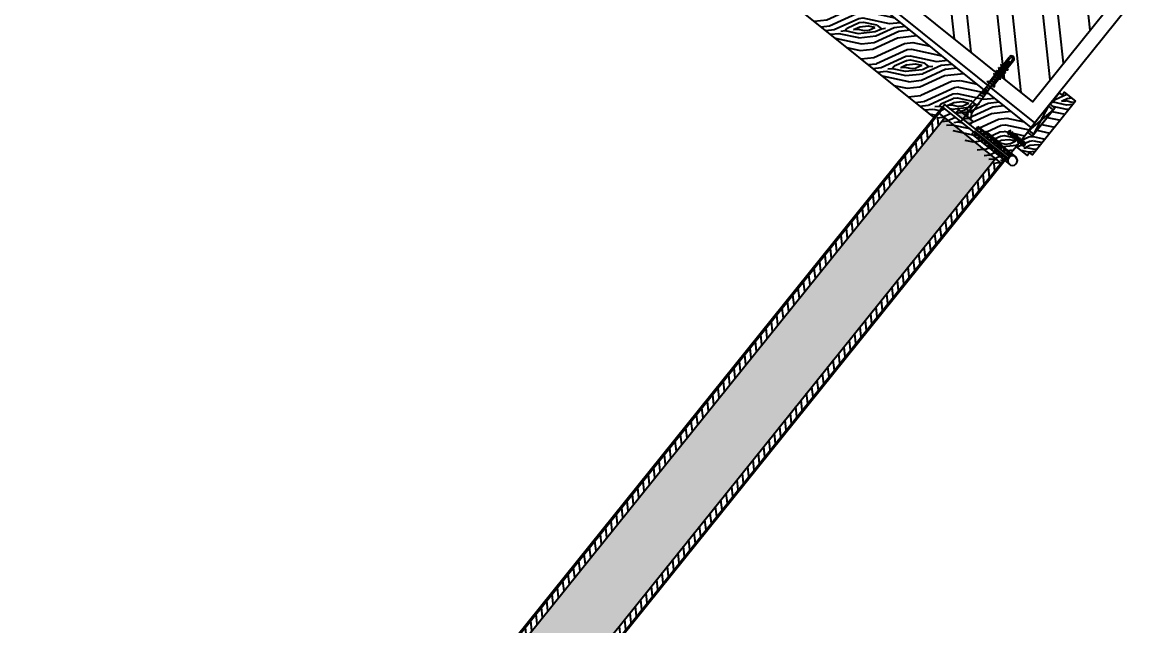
# Model space of a CAD drawing. Extents: x 83 to 143.2, y -2.6 to 70.8.
# Drawn here: x 117.706 to 118.628, y 42.418 to 42.918 of the extents above; entities that cross this region are included whole.
import ezdxf

# ---------------------------------------------------------------- set-up
doc = ezdxf.new("R2010")
doc.units = 0
doc.header["$MEASUREMENT"] = 0
doc.header["$PDMODE"] = 3
doc.header["$PDSIZE"] = 0.3
doc.layers.get('0').update_dxf_attribs({"linetype": 'CONTINUOUS'})
doc.layers.get('DEFPOINTS').update_dxf_attribs({"linetype": 'CONTINUOUS'})
for name, color, linetype in [('00CONDAS-SERRUR', 3, 'CONTINUOUS'), ('00CONDAS-WOOD', 2, 'CONTINUOUS'), ('a-dim', 3, 'CONTINUOUS'), ('A-FLOR-LEVL', 221, 'CONTINUOUS'), ('A-HATCH-CONC', 8, 'CONTINUOUS'), ('A-HATCH-WALL', 8, 'CONTINUOUS'), ('A-PLASTER', 8, 'CONTINUOUS'), ('A-WALL', 4, 'CONTINUOUS'), ('HA', 8, 'CONTINUOUS'), ('SERRUR', 3, 'CONTINUOUS'), ('SHADE30', 30, 'CONTINUOUS')]:
    doc.layers.add(name, color=color, linetype=linetype)
doc.styles.add('A100-STEXT', font='ARIAL.TTF', dxfattribs={"height": 0.25})
doc.dimstyles.new('A100-DIM', dxfattribs={"dimtxt": 0.25, "dimasz": 0.2, "dimexe": 0.1, "dimexo": 0.3, "dimgap": 0.1, "dimtad": 1, "dimlfac": 100, "dimrnd": 0.5, "dimdsep": 46, "dimtxsty": 'A100-STEXT', "dimblk1": 'OBLIQUE', "dimblk2": 'OBLIQUE', "dimsah": 1, "dimcen": -0.05, "dimdle": 0.1, "dimclrd": 15, "dimclre": 15, "dimclrt": 256, "dimadec": 0, "dimazin": 0, "dimtfac": 0.28, "dimtix": 1, "dimtmove": 2, "dimatfit": 3, "dimldrblk": 'OBLIQUE', "dimfxl": 0, "dimtolj": 1, "dimarcsym": 0})

# ---------------------------------------------------------------- blocks, each defined once
blk = doc.blocks.new('_OBLIQUE')
at = {"color": 0, "linetype": 'ByBlock'}
blk.add_line((-0.5, -0.5), (0.5, 0.5), dxfattribs=at)
blk = doc.blocks.new('*D48')
at = {"layer": 'a-dim', "color": 15, "lineweight": -2}
for p, q in [((114.70105, 42.21794), (117.58383, 45.80257)), ((117.56894, 45.68622), (117.44323, 45.78732)), ((114.81151, 42.25743), (114.6858, 42.35853))]:
    blk.add_line(p, q, dxfattribs=at)
at = {"layer": 'DEFPOINTS', "color": 0}
for p in [(117.52116, 45.72465), (117.80272, 45.49821), (115.04529, 42.06943)]:
    blk.add_point(p, dxfattribs=at)
at = {"layer": 'a-dim', "color": 15, "lineweight": -2, "xscale": 0.2, "yscale": 0.2, "zscale": 0.2}
for p, rotation in [((117.52116, 45.72465), 51.19370936958021), ((114.76372, 42.29586), 231.1937093695802)]:
    blk.add_blockref('_OBLIQUE', p, dxfattribs=dict(at, rotation=rotation))
at = {"layer": 'a-dim', "insert": (115.96505, 44.15292), "char_height": 0.25, "attachment_point": 5, "rotation": 51.19371, "style": 'A100-STEXT'}
blk.add_mtext('\\A1;440', dxfattribs=at)
blk = doc.blocks.new('HING-PL-35')
at = {"layer": 'HA'}
h = blk.add_hatch(dxfattribs=at)
h.set_pattern_fill('NET', color=256, scale=0.02, angle=135, style=0)
h.set_pattern_definition([(135, (34.9200213, -8302.3462178), (-0.001767766953, -0.001767766953), []), (225, (34.9200213, -8302.3462178), (0.001767766953, -0.001767766953), [])])
h.paths.add_polyline_path([(0.003, 0.005, -0.341999), (0, 0.00113), (0, 0), (0.003, 0)])
h.paths.add_polyline_path([(-0.002, 0.00113, -0.341999), (-0.005, 0.005), (-0.005, 0), (-0.002, 0)])
h.paths.add_polyline_path([(-0.002, 0), (-0.005, 0), (-0.005, -0.001), (-0.002, -0.001)])
h.paths.add_polyline_path([(-0.002, -0.001), (-0.005, -0.001), (-0.005, -0.035), (-0.002, -0.035)])
h.paths.add_polyline_path([(0.003, 0), (0, 0), (0, -0.01091, -0.008633), (0.003, -0.0092)])
h.paths.add_polyline_path([(0.003, -0.0092, 0.008633), (0, -0.01091), (0, -0.02124, -0.015099), (0.003, -0.01881)])
h.paths.add_polyline_path([(0.003, -0.01881, 0.015099), (0, -0.02124), (0, -0.03447, -0.016745), (0.003, -0.03128)])
h.paths.add_polyline_path([(0.003, -0.03128, 0.016745), (0, -0.03447), (0, -0.035), (0.003, -0.035)])
at = {"layer": 'SERRUR'}
for p, q in [((-0.005, -0.035), (-0.005, 0.005)), ((-0.002, -0.035), (-0.002, 0.00113)), ((0, -0.035), (0, 0.00113)), ((0.003, -0.035), (0.003, 0.005)), ((-0.005, -0.035), (-0.002, -0.035)), ((0, -0.035), (0.003, -0.035))]:
    blk.add_line(p, q, dxfattribs=at)
blk.add_circle((-0.001, 0.005), 0.004, dxfattribs=at)
blk = doc.blocks.new('VICE')
at = {"layer": '00CONDAS-SERRUR'}
for p, q in [((-0.0582, 0.0033), (-0.0937, 0.0033)), ((-0.0582, 0.0033), (-0.0937, 0.0033)), ((-0.0582, 0.0018), (-0.0937, 0.0018)), ((-0.0582, 0.0018), (-0.0937, 0.0018)), ((-0.0903, 0), (-0.0164, 0.0039)), ((-0.0903, 0), (-0.0164, 0.0039)), ((-0.0903, 0), (-0.0164, -0.0039)), ((-0.0855, 0.0004), (-0.0851, -0.0005)), ((-0.0826, 0.0006), (-0.0822, -0.0006)), ((-0.0814, 0.005), (-0.0817, 0.0048)), ((-0.0814, 0.005), (-0.0817, 0.0048)), ((-0.0817, 0.0048), (-0.0812, 0.0033)), ((-0.0817, 0.0048), (-0.0812, 0.0033)), ((-0.0814, 0.005), (-0.0814, 0.005)), ((-0.0799, 0.0033), (-0.0814, 0.005)), ((-0.0799, 0.0033), (-0.0814, 0.005)), ((-0.0814, 0.005), (-0.0814, 0.005)), ((-0.0798, 0.0008), (-0.0792, -0.0008)), ((-0.0769, 0.005), (-0.0772, 0.0048)), ((-0.0769, 0.005), (-0.0772, 0.0048)), ((-0.0772, 0.0048), (-0.0768, 0.0033)), ((-0.0772, 0.0048), (-0.0768, 0.0033)), ((-0.077, 0.0009), (-0.0763, -0.001)), ((-0.0755, 0.0033), (-0.0769, 0.005)), ((-0.0769, 0.005), (-0.0769, 0.005)), ((-0.0769, 0.005), (-0.0769, 0.005)), ((-0.0755, 0.0033), (-0.0769, 0.005)), ((-0.0742, 0.0011), (-0.0733, -0.0012)), ((-0.0725, 0.005), (-0.0728, 0.0048)), ((-0.0725, 0.005), (-0.0728, 0.0048)), ((-0.0728, 0.0048), (-0.0724, 0.0033)), ((-0.0728, 0.0048), (-0.0724, 0.0033)), ((-0.0725, 0.005), (-0.0725, 0.005)), ((-0.0711, 0.0033), (-0.0725, 0.005)), ((-0.0711, 0.0033), (-0.0725, 0.005)), ((-0.0725, 0.005), (-0.0725, 0.005)), ((-0.0714, 0.0013), (-0.0704, -0.0013)), ((-0.0685, 0.0014), (-0.0675, -0.0015)), ((-0.0681, 0.005), (-0.0684, 0.0048)), ((-0.0681, 0.005), (-0.0684, 0.0048)), ((-0.0684, 0.0048), (-0.0679, 0.0033)), ((-0.0684, 0.0048), (-0.0679, 0.0033)), ((-0.0681, 0.005), (-0.0681, 0.005)), ((-0.0666, 0.0033), (-0.0681, 0.005)), ((-0.0681, 0.005), (-0.0681, 0.005)), ((-0.0666, 0.0033), (-0.0681, 0.005)), ((-0.0657, 0.0016), (-0.0645, -0.0017)), ((-0.0629, 0.0018), (-0.0616, -0.0019)), ((-0.0601, 0.0019), (-0.0586, -0.002)), ((-0.0573, 0.0021), (-0.0557, -0.0022)), ((-0.0567, 0.0048), (-0.0552, 0.0048)), ((-0.0567, 0.0048), (-0.0552, 0.0048)), ((-0.0543, 0.0023), (-0.0525, -0.0024)), ((-0.0513, 0.0025), (-0.0494, -0.0026)), ((-0.0485, 0.0026), (-0.0465, -0.0027)), ((-0.0457, 0.0028), (-0.0436, -0.0029)), ((-0.0429, 0.003), (-0.0406, -0.0031)), ((-0.04, 0.0031), (-0.0377, -0.0033)), ((-0.0102, 0.0074), (-0.0164, 0.0039)), ((-0.0102, 0.0074), (-0.0164, 0.0039)), ((-0.0102, 0.0074), (-0.0164, 0.0039)), ((-0.0102, 0.0074), (-0.0164, 0.0039)), ((-0.0164, 0.0039), (-0.0164, -0.0039)), ((-0.0164, -0.0039), (-0.0164, 0.0039)), ((-0.0164, 0.0039), (-0.0164, -0.0039)), ((-0.0164, -0.0039), (-0.0164, 0.0039)), ((-0.0102, 0.0012), (-0.0127, 0.0012)), ((-0.0127, 0.0012), (-0.0127, -0.0012)), ((-0.0102, 0.0012), (-0.0127, 0.0012)), ((-0.0127, -0.0012), (-0.0127, 0.0012)), ((-0.0102, 0.0012), (-0.0127, 0.0012)), ((-0.0127, 0.0012), (-0.0127, -0.0012)), ((-0.0102, 0.0012), (-0.0127, 0.0012)), ((-0.0127, -0.0012), (-0.0127, 0.0012)), ((-0.0102, 0.0074), (-0.0102, 0.0012)), ((-0.0102, 0.0012), (-0.0102, 0.0074)), ((-0.0102, 0.0074), (-0.0102, 0.0012)), ((-0.0102, 0.0012), (-0.0102, 0.0074)), ((-0.0582, -0.0018), (-0.0937, -0.0018)), ((-0.0582, -0.0018), (-0.0937, -0.0018)), ((-0.0582, -0.0033), (-0.0937, -0.0033)), ((-0.0582, -0.0033), (-0.0937, -0.0033)), ((-0.0817, -0.0048), (-0.0812, -0.0033)), ((-0.0817, -0.0048), (-0.0812, -0.0033)), ((-0.0814, -0.005), (-0.0817, -0.0048)), ((-0.0814, -0.005), (-0.0817, -0.0048)), ((-0.0799, -0.0033), (-0.0814, -0.005)), ((-0.0799, -0.0033), (-0.0814, -0.005)), ((-0.0814, -0.005), (-0.0814, -0.005)), ((-0.0814, -0.005), (-0.0814, -0.005)), ((-0.0772, -0.0048), (-0.0768, -0.0033)), ((-0.0772, -0.0048), (-0.0768, -0.0033)), ((-0.0769, -0.005), (-0.0772, -0.0048)), ((-0.0769, -0.005), (-0.0772, -0.0048)), ((-0.0755, -0.0033), (-0.0769, -0.005)), ((-0.0755, -0.0033), (-0.0769, -0.005)), ((-0.0769, -0.005), (-0.0769, -0.005)), ((-0.0769, -0.005), (-0.0769, -0.005)), ((-0.0728, -0.0048), (-0.0724, -0.0033)), ((-0.0728, -0.0048), (-0.0724, -0.0033)), ((-0.0725, -0.005), (-0.0728, -0.0048)), ((-0.0725, -0.005), (-0.0728, -0.0048)), ((-0.0711, -0.0033), (-0.0725, -0.005)), ((-0.0711, -0.0033), (-0.0725, -0.005)), ((-0.0725, -0.005), (-0.0725, -0.005)), ((-0.0725, -0.005), (-0.0725, -0.005)), ((-0.0684, -0.0048), (-0.0679, -0.0033)), ((-0.0684, -0.0048), (-0.0679, -0.0033)), ((-0.0681, -0.005), (-0.0684, -0.0048)), ((-0.0681, -0.005), (-0.0684, -0.0048)), ((-0.0666, -0.0033), (-0.0681, -0.005)), ((-0.0666, -0.0033), (-0.0681, -0.005)), ((-0.0681, -0.005), (-0.0681, -0.005)), ((-0.0681, -0.005), (-0.0681, -0.005)), ((-0.0567, -0.0048), (-0.0552, -0.0048)), ((-0.0567, -0.0048), (-0.0552, -0.0048)), ((-0.0102, -0.0074), (-0.0164, -0.0039)), ((-0.0102, -0.0074), (-0.0164, -0.0039)), ((-0.0102, -0.0074), (-0.0164, -0.0039)), ((-0.0102, -0.0074), (-0.0164, -0.0039)), ((-0.0102, -0.0012), (-0.0127, -0.0012)), ((-0.0102, -0.0012), (-0.0127, -0.0012)), ((-0.0102, -0.0012), (-0.0127, -0.0012)), ((-0.0102, -0.0012), (-0.0127, -0.0012)), ((-0.0102, -0.0012), (-0.0102, -0.0074)), ((-0.0102, -0.0074), (-0.0102, -0.0012)), ((-0.0102, -0.0012), (-0.0102, -0.0074)), ((-0.0102, -0.0074), (-0.0102, -0.0012))]:
    blk.add_line(p, q, dxfattribs=at)
for centre, radius, start, end in [((-0.0937, 0), 0.00335, 90, 270), ((-0.0937, 0), 0.00335, 90, 270), ((-0.0937, 0), 0.00185, 90, 270), ((-0.0937, 0), 0.00185, 90, 270), ((-0.0582, 0.0048), 0.0015, 270, 0), ((-0.0582, 0.0048), 0.003, 270, 0), ((-0.0582, 0.0048), 0.0015, 270, 0), ((-0.0582, 0.0048), 0.003, 270, 0), ((-0.0582, -0.0048), 0.003, 0, 90), ((-0.0582, -0.0048), 0.003, 0, 90), ((-0.0582, -0.0048), 0.0015, 0, 90), ((-0.0582, -0.0048), 0.0015, 0, 90)]:
    blk.add_arc(centre, radius, start, end, dxfattribs=at)
at = {"layer": 'HA'}
blk.add_line((-0.0255, 0), (0, 0), dxfattribs=at)

msp = doc.modelspace()

# ---------------------------------------------------------------- hatches: boundary and pattern name
at = {"layer": 'A-HATCH-WALL'}
h = msp.add_hatch(dxfattribs=at)
h.set_pattern_fill('ANSI32', color=256, scale=0.1, angle=51.19371, style=0)
h.set_pattern_definition([(96.19371, (85.894197, 11.917012), (-0.037281106, -0.004045883), []), (96.19371, (85.905275, 11.930788), (-0.037281106, -0.004045883), [])])
edge = h.paths.add_edge_path()
edge.add_line((119.41424, 44.18298), (118.42251, 42.94978))
edge.add_line((118.42251, 42.94978), (118.51336, 42.87672))
edge.add_line((118.51336, 42.87672), (118.51356, 42.87696))
edge.add_line((118.51356, 42.87696), (118.51326, 42.87853))
edge.add_line((118.51326, 42.87853), (118.51355, 42.87859))
edge.add_line((118.51355, 42.87859), (118.51414, 42.87769))
edge.add_line((118.51414, 42.87769), (118.51556, 42.87944))
edge.add_line((118.51556, 42.87944), (118.51526, 42.88102))
edge.add_line((118.51526, 42.88102), (118.51554, 42.88107))
edge.add_line((118.51554, 42.88107), (118.51614, 42.88017))
edge.add_line((118.51614, 42.88017), (118.51755, 42.88193))
edge.add_line((118.51755, 42.88193), (118.51726, 42.8835))
edge.add_line((118.51726, 42.8835), (118.51754, 42.88355))
edge.add_line((118.51754, 42.88355), (118.51814, 42.88266))
edge.add_line((118.51814, 42.88266), (118.52376, 42.88965))
edge.add_ellipse((118.52564, 42.88814), major_axis=(-0.0024, -0.00026), ratio=1, start_angle=224.99205, end_angle=315, ccw=False)
edge.add_ellipse((118.52564, 42.88814), major_axis=(-0.00026, 0.0024), ratio=1, start_angle=225, end_angle=315.00796, ccw=False)
edge.add_line((118.52752, 42.88663), (118.5219, 42.87963))
edge.add_line((118.5219, 42.87963), (118.5229, 42.87924))
edge.add_line((118.5229, 42.87924), (118.52291, 42.87895))
edge.add_line((118.52291, 42.87895), (118.52131, 42.87891))
edge.add_line((118.52131, 42.87891), (118.5199, 42.87715))
edge.add_line((118.5199, 42.87715), (118.5209, 42.87676))
edge.add_line((118.5209, 42.87676), (118.52091, 42.87647))
edge.add_line((118.52091, 42.87647), (118.51931, 42.87642))
edge.add_line((118.51931, 42.87642), (118.5179, 42.87467))
edge.add_line((118.5179, 42.87467), (118.51891, 42.87428))
edge.add_line((118.51891, 42.87428), (118.51892, 42.87399))
edge.add_line((118.51892, 42.87399), (118.51732, 42.87394))
edge.add_line((118.51732, 42.87394), (118.51712, 42.87369))
edge.add_line((118.51712, 42.87369), (118.54329, 42.85264))
edge.add_line((118.54329, 42.85264), (119.53503, 44.08584))
edge.add_line((119.53503, 44.08584), (119.52139, 44.09681))
edge.add_line((119.52139, 44.09681), (119.41424, 44.18298))
at = {"layer": 'HA'}
h = msp.add_hatch(dxfattribs=at)
h.set_pattern_fill('WOODFACE', color=256, scale=0.05, angle=51.19371, style=0)
h.set_pattern_definition([(51.19371, (-226.63207, 113.259893), (0.070297927, 0.0076289896), [0.0025, -0.0475]), (321.19371, (-226.605897, 113.26451), (0.0076289896, -0.070297927), [0.005, -0.045]), (6.193709, (-226.61606, 113.259852), (0.0389634582, -0.0313344686), [0.003535, -0.010605, 0.003535, -0.00707, 0.02475, -0.021215678]), (6.193709, (-226.635583, 113.259512), (0.0389634582, -0.0313344686), [0.0035355, -0.007071, 0.0035355, -0.056568678]), (6.193709, (-226.62072, 113.270016), (0.0389634582, -0.0313344686), [0.0035355, -0.067175178]), (6.193709, (-226.619535, 113.27548), (0.0389634582, -0.0313344686), [0.0035355, -0.067175178]), (6.193709, (-226.62034, 113.2665), (0.0389634582, -0.0313344686), [0.0035355, -0.067175178]), (6.193709, (-226.619957, 113.262986), (0.0389634582, -0.0313344686), [0.007071, -0.063639678]), (6.193709, (-226.5829, 113.249226), (0.0389634582, -0.0313344686), [0.007071, -0.063639678]), (6.193709, (-226.621142, 113.257523), (0.0389634582, -0.0313344686), [0.014142, -0.056568678]), (6.193709, (-226.62076, 113.254008), (0.0389634582, -0.0313344686), [0.014142, -0.056568678]), (6.193709, (-226.588704, 113.269934), (0.0389634582, -0.0313344686), [0.014142, -0.056568678]), (6.193709, (-226.61843, 113.248926), (0.0389634582, -0.0313344686), [0.0106066, -0.060104078]), (6.193709, (-226.618854, 113.236433), (0.0389634582, -0.0313344686), [0.0106066, -0.060104078]), (6.193709, (-226.619617, 113.243463), (0.0389634582, -0.0313344686), [0.0106066, -0.060104078]), (6.193709, (-226.58756, 113.25939), (0.0389634582, -0.0313344686), [0.01767767, -0.053033008]), (6.193709, (-226.588745, 113.253926), (0.0389634582, -0.0313344686), [0.01767767, -0.053033008]), (6.193709, (-226.595353, 113.265656), (0.0389634582, -0.0313344686), [0.024748737, -0.045961941]), (24.628658, (-226.625039, 113.260656), (0.0313344687, 0.0389634582), [0.0055901695, -0.106213229]), (24.628658, (-226.607083, 113.259049), (0.0313344687, 0.0389634582), [0.0055901695, -0.106213229]), (24.628658, (-226.612546, 113.260234), (0.0313344687, 0.0389634582), [0.0055901695, -0.106213229]), (24.628658, (-226.630502, 113.261842), (0.0313344687, 0.0389634582), [0.01118034, -0.100623059]), (24.628658, (-226.606701, 113.255534), (0.0313344687, 0.0389634582), [0.01677051, -0.095032889]), (24.628658, (-226.607887, 113.25007), (0.0313344687, 0.0389634582), [0.02236068, -0.089442719]), (24.628658, (-226.609072, 113.244608), (0.0313344687, 0.0389634582), [0.02236068, -0.089442719]), (24.628658, (-226.602083, 113.229363), (0.0313344687, 0.0389634582), [0.02236068, -0.089442719]), (24.628658, (-226.60598, 113.232496), (0.0313344687, 0.0389634582), [0.02795085, -0.083852549]), (24.628658, (-226.60831, 113.237578), (0.0313344687, 0.0389634582), [0.02795085, -0.083852549]), (347.7587605, (-226.612927, 113.263749), (0.0389634582, -0.0313344686), [0.0055901695, -0.106213229]), (347.7587605, (-226.621524, 113.261038), (0.0389634582, -0.0313344686), [0.0055901695, -0.106213229]), (347.7587605, (-226.632068, 113.259893), (0.0389634582, -0.0313344686), [0.01118034, -0.100623059]), (347.7587605, (-226.616824, 113.266882), (0.0389634582, -0.0313344686), [0.01118034, -0.100623059]), (347.7587605, (-226.63715, 113.257564), (0.0389634582, -0.0313344686), [0.01677051, -0.095032889]), (347.7587605, (-226.640284, 113.253667), (0.0389634582, -0.0313344686), [0.02236068, -0.089442719]), (347.7587605, (-226.610134, 113.287168), (0.0389634582, -0.0313344686), [0.02236068, -0.089442719]), (347.7587605, (-226.617205, 113.270397), (0.0389634582, -0.0313344686), [0.02236068, -0.089442719]), (347.7587605, (-226.614834, 113.281323), (0.0389634582, -0.0313344686), [0.02795085, -0.083852549]), (347.7587605, (-226.61602, 113.27586), (0.0389634582, -0.0313344686), [0.02795085, -0.083852549])])
h.paths.add_polyline_path([(118.52954, 42.81559), (118.54207, 42.83117), (118.47973, 42.88131), (118.46025, 42.89698), (118.36284, 42.97531), (118.35218, 42.96207), (118.35218, 42.96207), (118.33526, 42.94102), (118.4615, 42.8395), (118.47028, 42.85041), (118.52327, 42.8078)])
h = msp.add_hatch(dxfattribs=at)
h.set_pattern_fill('WOODFACE', color=256, scale=0.05, angle=51.19371, style=0)
h.set_pattern_definition([(51.19371, (-163.355655, 126.16583), (0.070297927, 0.0076289896), [0.0025, -0.0475]), (321.19371, (-163.329484, 126.17045), (0.0076289896, -0.070297927), [0.005, -0.045]), (6.19371, (-163.339647, 126.16579), (0.038963458, -0.0313344686), [0.003535, -0.010605, 0.003535, -0.00707, 0.02475, -0.021215678]), (6.19371, (-163.35917, 126.165448), (0.038963458, -0.0313344686), [0.0035355, -0.007071, 0.0035355, -0.056568678]), (6.19371, (-163.344306, 126.17595), (0.038963458, -0.0313344686), [0.0035355, -0.067175178]), (6.19371, (-163.34312, 126.181415), (0.038963458, -0.0313344686), [0.0035355, -0.067175178]), (6.19371, (-163.343925, 126.172437), (0.038963458, -0.0313344686), [0.0035355, -0.067175178]), (6.19371, (-163.343543, 126.168922), (0.038963458, -0.0313344686), [0.007071, -0.063639678]), (6.19371, (-163.306487, 126.155162), (0.038963458, -0.0313344686), [0.007071, -0.063639678]), (6.19371, (-163.34473, 126.16346), (0.038963458, -0.0313344686), [0.014142, -0.056568678]), (6.19371, (-163.344347, 126.159944), (0.038963458, -0.0313344686), [0.014142, -0.056568678]), (6.19371, (-163.31229, 126.17587), (0.038963458, -0.0313344686), [0.014142, -0.056568678]), (6.19371, (-163.342017, 126.154862), (0.038963458, -0.0313344686), [0.0106066, -0.060104078]), (6.19371, (-163.34244, 126.14237), (0.038963458, -0.0313344686), [0.0106066, -0.060104078]), (6.19371, (-163.343203, 126.1494), (0.038963458, -0.0313344686), [0.0106066, -0.060104078]), (6.19371, (-163.311146, 126.165325), (0.038963458, -0.0313344686), [0.01767767, -0.053033008]), (6.19371, (-163.31233, 126.159862), (0.038963458, -0.0313344686), [0.01767767, -0.053033008]), (6.19371, (-163.31894, 126.171592), (0.038963458, -0.0313344686), [0.024748737, -0.045961941]), (24.628658, (-163.348625, 126.166592), (0.0313344687, 0.0389634582), [0.0055901695, -0.106213229]), (24.628658, (-163.33067, 126.164985), (0.0313344687, 0.0389634582), [0.0055901695, -0.106213229]), (24.628658, (-163.336132, 126.16617), (0.0313344687, 0.0389634582), [0.0055901695, -0.106213229]), (24.628658, (-163.354088, 126.167777), (0.0313344687, 0.0389634582), [0.01118034, -0.100623059]), (24.628658, (-163.330287, 126.16147), (0.0313344687, 0.0389634582), [0.01677051, -0.095032889]), (24.628658, (-163.331473, 126.156007), (0.0313344687, 0.0389634582), [0.02236068, -0.089442719]), (24.628658, (-163.332658, 126.150544), (0.0313344687, 0.0389634582), [0.02236068, -0.089442719]), (24.628658, (-163.32567, 126.135299), (0.0313344687, 0.0389634582), [0.02236068, -0.089442719]), (24.628658, (-163.329565, 126.138432), (0.0313344687, 0.0389634582), [0.02795085, -0.083852549]), (24.628658, (-163.331895, 126.143514), (0.0313344687, 0.0389634582), [0.02795085, -0.083852549]), (347.7587605, (-163.336513, 126.169685), (0.0389634582, -0.0313344686), [0.0055901695, -0.106213229]), (347.7587605, (-163.34511, 126.166974), (0.0389634582, -0.0313344686), [0.0055901695, -0.106213229]), (347.7587605, (-163.355655, 126.16583), (0.0389634582, -0.0313344686), [0.01118034, -0.100623059]), (347.7587605, (-163.34041, 126.172818), (0.0389634582, -0.0313344686), [0.01118034, -0.100623059]), (347.7587605, (-163.360736, 126.1635), (0.0389634582, -0.0313344686), [0.01677051, -0.095032889]), (347.7587605, (-163.36387, 126.159603), (0.0389634582, -0.0313344686), [0.02236068, -0.089442719]), (347.7587605, (-163.33372, 126.193104), (0.0389634582, -0.0313344686), [0.02236068, -0.089442719]), (347.7587605, (-163.340791, 126.176333), (0.0389634582, -0.0313344686), [0.02236068, -0.089442719]), (347.7587605, (-163.33842, 126.18726), (0.0389634582, -0.0313344686), [0.02795085, -0.083852549]), (347.7587605, (-163.339606, 126.181796), (0.0389634582, -0.0313344686), [0.02795085, -0.083852549])])
h.paths.add_polyline_path([(118.57883, 42.85294), (118.5431, 42.80853), (118.54077, 42.81041), (118.53889, 42.80807), (118.52954, 42.81559), (118.53894, 42.82728), (118.54283, 42.82414), (118.56163, 42.84752), (118.55774, 42.85066), (118.56526, 42.86001), (118.56759, 42.85813), (118.56947, 42.86046)])
h = msp.add_hatch(dxfattribs=at)
h.set_pattern_fill('WOODFACE', color=256, scale=0.05, angle=51.19371, style=0)
h.set_pattern_definition([(51.19371, (-266.1031, -1.994667), (0.070297927, 0.0076289896), [0.0025, -0.0475]), (321.19371, (-266.07693, -1.99005), (0.0076289896, -0.070297927), [0.005, -0.045]), (6.193709, (-266.08709, -1.994708), (0.0389634582, -0.0313344686), [0.003535, -0.010605, 0.003535, -0.00707, 0.02475, -0.0212156781]), (6.193709, (-266.106614, -1.99505), (0.0389634582, -0.0313344686), [0.0035355, -0.007071, 0.0035355, -0.056568678]), (6.193709, (-266.09175, -1.984545), (0.0389634582, -0.0313344686), [0.0035355, -0.067175178]), (6.193709, (-266.090565, -1.97908), (0.0389634582, -0.0313344686), [0.0035355, -0.067175178]), (6.193709, (-266.09137, -1.98806), (0.0389634582, -0.0313344686), [0.0035355, -0.067175178]), (6.193709, (-266.090988, -1.991574), (0.0389634582, -0.0313344686), [0.007071, -0.063639678]), (6.193709, (-266.05393, -2.005334), (0.0389634582, -0.0313344686), [0.007071, -0.063639678]), (6.193709, (-266.092173, -1.997037), (0.0389634582, -0.0313344686), [0.014142, -0.056568678]), (6.193709, (-266.09179, -2.000552), (0.0389634582, -0.0313344686), [0.014142, -0.056568678]), (6.193709, (-266.059735, -1.984626), (0.0389634582, -0.0313344686), [0.014142, -0.056568678]), (6.193709, (-266.089462, -2.005634), (0.0389634582, -0.0313344686), [0.0106066, -0.060104078]), (6.193709, (-266.089884, -2.018127), (0.0389634582, -0.0313344686), [0.0106066, -0.060104078]), (6.193709, (-266.090647, -2.011097), (0.0389634582, -0.0313344686), [0.0106066, -0.060104078]), (6.193709, (-266.05859, -1.99517), (0.0389634582, -0.0313344686), [0.01767767, -0.053033008]), (6.193709, (-266.059776, -2.000634), (0.0389634582, -0.0313344686), [0.01767767, -0.053033008]), (6.193709, (-266.066383, -1.988904), (0.0389634582, -0.0313344686), [0.024748737, -0.045961941]), (24.628658, (-266.09607, -1.993904), (0.0313344687, 0.0389634582), [0.0055901695, -0.106213229]), (24.628658, (-266.078113, -1.995512), (0.0313344687, 0.0389634582), [0.0055901695, -0.106213229]), (24.628658, (-266.083576, -1.994326), (0.0313344687, 0.0389634582), [0.0055901695, -0.106213229]), (24.628658, (-266.101532, -1.992719), (0.0313344687, 0.0389634582), [0.01118034, -0.100623059]), (24.628658, (-266.077732, -1.999027), (0.0313344687, 0.0389634582), [0.01677051, -0.095032889]), (24.628658, (-266.078917, -2.00449), (0.0313344687, 0.0389634582), [0.02236068, -0.089442719]), (24.628658, (-266.080102, -2.009953), (0.0313344687, 0.0389634582), [0.02236068, -0.089442719]), (24.628658, (-266.073114, -2.025198), (0.0313344687, 0.0389634582), [0.02236068, -0.089442719]), (24.628658, (-266.07701, -2.022064), (0.0313344687, 0.0389634582), [0.02795085, -0.083852549]), (24.628658, (-266.07934, -2.016982), (0.0313344687, 0.0389634582), [0.02795085, -0.083852549]), (347.7587605, (-266.083958, -1.990811), (0.0389634582, -0.0313344686), [0.0055901695, -0.106213229]), (347.7587605, (-266.092554, -1.993523), (0.0389634582, -0.0313344686), [0.0055901695, -0.106213229]), (347.7587605, (-266.1031, -1.994667), (0.0389634582, -0.0313344686), [0.01118034, -0.100623059]), (347.7587605, (-266.087854, -1.987678), (0.0389634582, -0.0313344686), [0.01118034, -0.100623059]), (347.7587605, (-266.10818, -1.996996), (0.0389634582, -0.0313344686), [0.01677051, -0.095032889]), (347.7587605, (-266.111314, -2.000893), (0.0389634582, -0.0313344686), [0.02236068, -0.089442719]), (347.7587605, (-266.081165, -1.967392), (0.0389634582, -0.0313344686), [0.02236068, -0.089442719]), (347.7587605, (-266.088236, -1.984163), (0.0389634582, -0.0313344686), [0.02236068, -0.089442719]), (347.7587605, (-266.085865, -1.973237), (0.0389634582, -0.0313344686), [0.02795085, -0.083852549]), (347.7587605, (-266.08705, -1.9787), (0.0389634582, -0.0313344686), [0.02795085, -0.083852549])])
h.paths.add_polyline_path([(118.46322, 42.84004), (118.46949, 42.84784), (118.52092, 42.80647), (118.51466, 42.79868)])
h = msp.add_hatch(dxfattribs=at)
h.set_pattern_fill('ANSI31', color=256, scale=0.04, angle=51.19371, style=0)
h.set_pattern_definition([(276.1937094, (79.037395, 427.2767646), (0.00497081408, 0.000539451025), [])])
h.paths.add_polyline_path([(117.7864, 41.99843), (117.79107, 41.99467), (117.87599, 42.10026), (117.87132, 42.10402)])
h.paths.add_polyline_path([(118.4679, 42.83628), (118.46322, 42.84004), (117.87884, 42.11337), (117.88351, 42.10961)])
h.paths.add_polyline_path([(118.36532, 42.75231), (118.4207, 42.70778), (118.39783, 42.67935), (118.34246, 42.72388)], flags=9)
h = msp.add_hatch(dxfattribs=at)
h.set_pattern_fill('ANSI36', color=256, scale=0.06, angle=51.19371, style=0)
h.set_pattern_definition([(276.1937094, (79.084151, 427.239163), (0.00887228006, -0.01223921042), [0.01875, -0.00375, 0, -0.00375])])
h.paths.add_polyline_path([(117.88351, 42.10961), (117.88351, 42.10961), (117.87599, 42.10026), (117.87599, 42.10026), (117.78857, 41.99155), (117.83065, 41.95771), (118.51249, 42.80556), (118.47041, 42.8394)])
h = msp.add_hatch(dxfattribs=at)
h.set_pattern_fill('WOODFACE', color=256, scale=0.01, angle=411.19371, style=0)
h.set_pattern_definition([(231.194, (118.520711, 42.824562), (0.001526, -0.0140596), [0.0005, -0.0095]), (321.194, (118.520932, 42.819252), (0.0140596, 0.001526), [0.001, -0.009]), (276.194, (118.521406, 42.821437), (0.0077927, -0.006267), [0.000707, -0.002121, 0.000707, -0.001414, 0.00495, -0.0042431]), (276.194, (118.520635, 42.825265), (0.0077927, -0.006267), [0.0007071, -0.0014142, 0.0007071, -0.0113137]), (276.194, (118.519221, 42.821911), (0.0077927, -0.006267), [0.000707, -0.013435]), (276.194, (118.518204, 42.821445), (0.0077927, -0.006267), [0.000707, -0.013435]), (276.194, (118.5199236, 42.821987), (0.0077927, -0.006267), [0.000707, -0.013435]), (276.194, (118.5206266, 42.8220636), (0.0077927, -0.006267), [0.0014142, -0.012728]), (276.194, (118.5249044, 42.815415), (0.0077927, -0.006267), [0.0014142, -0.012728]), (276.194, (118.521643, 42.8225296), (0.0077927, -0.006267), [0.0028284, -0.0113137]), (276.194, (118.522346, 42.822606), (0.0077927, -0.006267), [0.0028284, -0.0113137]), (276.194, (118.52061, 42.8156605), (0.0077927, -0.006267), [0.0028284, -0.0113137]), (276.194, (118.5234385, 42.822369), (0.0077927, -0.006267), [0.0021213, -0.0120208]), (276.194, (118.525861, 42.822987), (0.0077927, -0.006267), [0.0021213, -0.0120208]), (276.194, (118.524455, 42.822835), (0.0077927, -0.006267), [0.0021213, -0.0120208]), (276.194, (118.522719, 42.8158894), (0.0077927, -0.006267), [0.0035355, -0.0106066]), (276.194, (118.5237355, 42.816355), (0.0077927, -0.006267), [0.0035355, -0.0106066]), (276.194, (118.5211606, 42.817143), (0.0077927, -0.006267), [0.0049497, -0.0091924]), (257.76, (118.5208637, 42.8231562), (-0.0062669, -0.0077927), [0.001118, -0.0212426]), (257.76, (118.521948, 42.8197176), (-0.0062669, -0.0077927), [0.001118, -0.0212426]), (257.76, (118.521482, 42.820734), (-0.0062669, -0.0077927), [0.001118, -0.0212426]), (257.76, (118.5203977, 42.8241726), (-0.0062669, -0.0077927), [0.002236, -0.0201246]), (257.76, (118.522651, 42.819794), (-0.0062669, -0.0077927), [0.003354, -0.0190066]), (257.76, (118.5236674, 42.82026), (-0.0062669, -0.0077927), [0.0044721, -0.0178885]), (257.76, (118.5246837, 42.8207258), (-0.0062669, -0.0077927), [0.0044721, -0.0178885]), (257.76, (118.5279616, 42.8200146), (-0.0062669, -0.0077927), [0.004472, -0.0178885]), (257.76, (118.5271823, 42.8206413), (-0.0062669, -0.0077927), [0.0055902, -0.0167705]), (257.76, (118.5260897, 42.8208784), (-0.0062669, -0.0077927), [0.0055902, -0.0167705]), (294.629, (118.520779, 42.8206577), (0.0077927, -0.0062669), [0.001118, -0.0212426]), (294.63, (118.52094, 42.8224533), (0.0077927, -0.0062669), [0.001118, -0.0212426]), (294.629, (118.520711, 42.824562), (0.0077927, -0.0062669), [0.002236, -0.0201246]), (294.629, (118.52, 42.8212844), (0.0077927, -0.0062669), [0.002236, -0.0201246]), (294.629, (118.520948, 42.825655), (0.0077927, -0.0062669), [0.003354, -0.0190066]), (294.629, (118.521575, 42.826434), (0.0077927, -0.0062669), [0.0044721, -0.0178885]), (294.629, (118.5163243, 42.8191073), (0.0077927, -0.0062669), [0.0044721, -0.0178885]), (294.629, (118.519297, 42.821208), (0.0077927, -0.0062669), [0.0044721, -0.0178885]), (294.629, (118.5172643, 42.820276), (0.0077927, -0.0062669), [0.0055902, -0.0167705]), (294.629, (118.5182806, 42.820742), (0.0077927, -0.0062669), [0.0055902, -0.0167705])])
h.paths.add_polyline_path([(118.5356, 42.81515), (118.53811, 42.81827), (118.52408, 42.82955), (118.52157, 42.82643)])
h = msp.add_hatch(dxfattribs=at)
h.set_pattern_fill('ANSI31', color=256, scale=0.04, angle=51.19371, style=0)
h.set_pattern_definition([(276.1937094, (79.084151, 427.2391633), (0.00497081408, 0.000539451025), [])])
h.paths.add_polyline_path([(117.83316, 41.96083), (117.83783, 41.95707), (117.92275, 42.06266), (117.91807, 42.06642)])
h.paths.add_polyline_path([(118.51466, 42.79868), (118.50998, 42.80244), (117.92559, 42.07577), (117.93027, 42.07201)])
h.paths.add_polyline_path([(118.41208, 42.71471), (118.46745, 42.67018), (118.44459, 42.64174), (118.38922, 42.68628)], flags=9)
at = {"layer": 'SHADE30'}
for points in [[(118.48214, 42.84601), (118.49383, 42.83661), (118.49132, 42.83349), (118.47963, 42.84289)], [(118.50474, 42.82783), (118.51642, 42.81843), (118.51392, 42.81532), (118.50223, 42.82472)]]:
    msp.add_hatch(color=256, dxfattribs=at).paths.add_polyline_path(points)

# ---------------------------------------------------------------- linework, layer by layer
at = {"layer": '00CONDAS-WOOD'}
for p, q in [((117.8721, 42.1066), (118.46871, 42.84846)), ((117.87288, 42.10597), (118.46949, 42.84784)), ((118.51716, 42.8018), (118.46573, 42.84316)), ((118.5217, 42.80585), (118.46871, 42.84846)), ((117.78543, 41.98766), (118.47041, 42.8394)), ((117.92431, 42.06461), (118.52092, 42.80647)), ((117.82751, 41.95382), (118.51249, 42.80556)), ((117.92509, 42.06398), (118.5217, 42.80585))]:
    msp.add_line(p, q, dxfattribs=at)
for points in [[(118.52954, 42.81559), (118.52954, 42.81559), (118.54207, 42.83117), (118.54207, 42.83117), (118.54207, 42.83117), (118.47973, 42.88131), (118.47973, 42.88131), (118.46025, 42.89698), (118.46025, 42.89698), (118.36284, 42.97531), (118.36284, 42.97531), (118.36284, 42.97531), (118.35218, 42.96207), (118.35218, 42.96207), (118.33526, 42.94102), (118.4615, 42.8395), (118.47028, 42.85041), (118.52327, 42.8078)], [(118.57883, 42.85294), (118.5431, 42.80853), (118.54077, 42.81041), (118.53889, 42.80807), (118.52954, 42.81559), (118.53894, 42.82728), (118.54283, 42.82414), (118.56163, 42.84752), (118.55774, 42.85066), (118.56526, 42.86001), (118.56759, 42.85813), (118.56947, 42.86046)], [(118.54409, 42.8257), (118.56038, 42.84596), (118.55648, 42.8491), (118.54019, 42.82884)]]:
    msp.add_lwpolyline(points, close=True, dxfattribs=at)
at = {"layer": 'A-HATCH-CONC'}
for p, q in [((118.56038, 42.84596), (118.54019, 42.82884)), ((118.55648, 42.8491), (118.54409, 42.8257))]:
    msp.add_line(p, q, dxfattribs=at)
at = {"layer": 'A-PLASTER'}
msp.add_lwpolyline([(119.54477, 44.07801), (118.5452, 42.83507), (118.40493, 42.94788), (119.4045, 44.19081)], dxfattribs=at)
at = {"layer": 'A-WALL'}
msp.add_lwpolyline([(119.53503, 44.08584), (118.54329, 42.85264), (118.42251, 42.94978), (119.41424, 44.18298)], dxfattribs=at)
at = {"layer": 'HA'}
for points in [[(118.47963, 42.84289), (118.49132, 42.83349), (118.49383, 42.83661), (118.48214, 42.84601)], [(118.50223, 42.82472), (118.51392, 42.81532), (118.51642, 42.81843), (118.50474, 42.82783)]]:
    msp.add_lwpolyline(points, close=True, dxfattribs=at)

# ---------------------------------------------------------------- block references
at = {"layer": 'A-FLOR-LEVL', "color": 0, "extrusion": (0, 0, -1), "rotation": 128.8063022334647}
msp.add_blockref('HING-PL-35', (-118.52333, 42.80775), dxfattribs=at)
at = {"layer": 'SERRUR', "xscale": 0.7199999999720619, "yscale": 0.7200000000011626, "zscale": 0.720000000002809, "rotation": 231.1937093830821}
msp.add_blockref('VICE', (118.48338, 42.83558), dxfattribs=at)

# ---------------------------------------------------------------- dimensions: what is measured, and where the dimension line sits
at = {"layer": 'a-dim'}
dim = msp.add_linear_dim(base=(117.52116, 45.72465), p1=(115.04529, 42.06943), p2=(117.80272, 45.49821), angle=231.19371, dimstyle='A100-DIM', dxfattribs=at)
dim.commit()
dim.dimension.update_dxf_attribs({"geometry": '*D48', "text_midpoint": (115.96505, 44.15292)})

doc.saveas('drawing.dxf')
